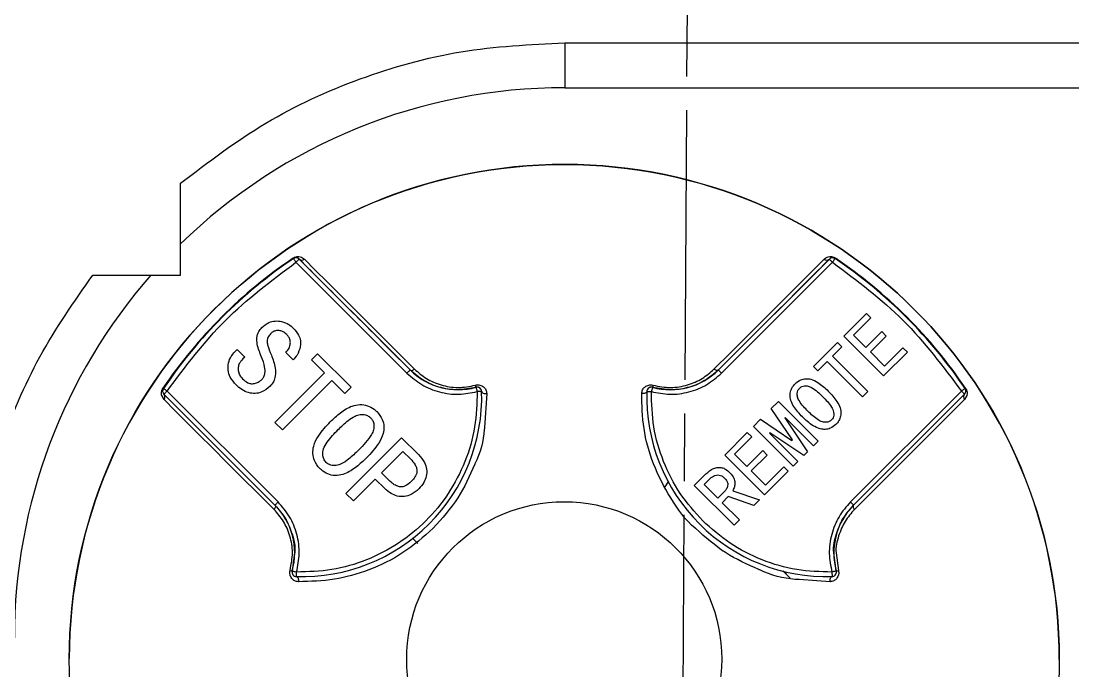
# Model space of a CAD drawing. Header units: millimetres. Extents: x 2278 to 4715, y 679 to 2402.
# Drawn here: x 2973.7 to 3020.46, y 2045.74 to 2074.65 of the extents above; entities that cross this region are included whole.
import ezdxf

# ---------------------------------------------------------------- set-up
doc = ezdxf.new("R2010")
doc.units = ezdxf.units.MM
doc.linetypes.add('AM_ISO08W050', pattern=[18, 12, -1.5, 3, -1.5])
doc.layers.add('AM_7', color=4, linetype='AM_ISO08W050', lineweight=25)

msp = doc.modelspace()

# ---------------------------------------------------------------- linework, layer by layer
at = {"color": 7, "linetype": 'Continuous', "lineweight": 25}
for p, q in [((2997.872, 2073.681), (3048.563, 2073.681)), ((2997.872, 2073.681), (2997.872, 2071.681)), ((2997.872, 2071.681), (3048.362, 2071.681)), ((2980.79, 2063.344), (2980.79, 2067.43)), ((2985.798, 2064.102), (2985.812, 2064.082)), ((2985.812, 2064.082), (2985.812, 2064.082)), ((2985.924, 2063.916), (2990.857, 2058.983)), ((2986.065, 2064.057), (2990.998, 2059.125)), ((2986.065, 2064.057), (2986.065, 2064.057)), ((3004.696, 2059.125), (3009.628, 2064.057)), ((3004.837, 2058.983), (3009.77, 2063.916)), ((3009.628, 2064.057), (3009.628, 2064.057)), ((3009.882, 2064.082), (3009.895, 2064.102)), ((3009.882, 2064.082), (3009.882, 2064.082)), ((2976.889, 2063.344), (2980.79, 2063.344)), ((3010.274, 2060.634), (3011.276, 2061.637)), ((3011.473, 2061.441), (3010.708, 2060.676)), ((3011.473, 2061.441), (3010.708, 2060.676)), ((3011.276, 2061.637), (3011.473, 2061.441)), ((2984.786, 2060.73), (2984.786, 2060.73)), ((2985.51, 2060.701), (2985.51, 2060.701)), ((3012.041, 2058.866), (3010.274, 2060.634)), ((3012.041, 2058.866), (3010.274, 2060.634)), ((3010.708, 2060.676), (3011.256, 2060.128)), ((3010.708, 2060.676), (3010.708, 2060.676)), ((3011.256, 2060.128), (3011.959, 2060.831)), ((3012.155, 2060.634), (3011.452, 2059.931)), ((3012.155, 2060.634), (3011.452, 2059.931)), ((3011.959, 2060.831), (3012.155, 2060.634)), ((2983.209, 2059.934), (2983.31, 2060.035)), ((2983.31, 2060.035), (2983.643, 2059.702)), ((2984.643, 2060.35), (2984.643, 2060.35)), ((2985.672, 2060.325), (2985.672, 2060.325)), ((3008.919, 2059.28), (3009.984, 2060.345)), ((3010.181, 2060.148), (3009.767, 2059.735)), ((3010.181, 2060.148), (3009.767, 2059.735)), ((3009.984, 2060.345), (3010.181, 2060.148)), ((3011.452, 2059.931), (3012.083, 2059.301)), ((3011.452, 2059.931), (3011.452, 2059.931)), ((3013.096, 2059.921), (3012.041, 2058.866)), ((3013.096, 2059.921), (3012.041, 2058.866)), ((3012.083, 2059.301), (3012.899, 2060.117)), ((3012.899, 2060.117), (3013.096, 2059.921)), ((2983.643, 2059.702), (2983.556, 2059.615)), ((2983.643, 2059.702), (2983.556, 2059.615)), ((2983.556, 2059.615), (2983.556, 2059.615)), ((2985.799, 2059.572), (2985.466, 2059.905)), ((2985.799, 2059.572), (2985.466, 2059.905)), ((2985.799, 2059.572), (2985.799, 2059.572)), ((2986.61, 2059.572), (2986.885, 2059.847)), ((2987.189, 2058.993), (2986.61, 2059.572)), ((2987.189, 2058.993), (2986.61, 2059.572)), ((2986.885, 2059.847), (2988.375, 2058.356)), ((3009.529, 2059.497), (3009.116, 2059.084)), ((3009.529, 2059.497), (3009.116, 2059.084)), ((3011.101, 2057.926), (3009.529, 2059.497)), ((3009.529, 2059.497), (3009.529, 2059.497)), ((3011.101, 2057.926), (3009.529, 2059.497)), ((3009.767, 2059.735), (3011.338, 2058.163)), ((3009.767, 2059.735), (3009.767, 2059.735)), ((2983.352, 2059.182), (2983.352, 2059.182)), ((2984.545, 2059.142), (2984.545, 2059.142)), ((2984.989, 2056.793), (2987.189, 2058.993)), ((2987.189, 2058.993), (2987.189, 2058.993)), ((2990.998, 2059.125), (2990.998, 2059.125)), ((3004.696, 2059.125), (3004.696, 2059.125)), ((3009.116, 2059.084), (3008.919, 2059.28)), ((3009.116, 2059.084), (3008.919, 2059.28)), ((3009.116, 2059.084), (3009.116, 2059.084)), ((2987.522, 2058.66), (2985.322, 2056.46)), ((2987.522, 2058.66), (2985.322, 2056.46)), ((2988.1, 2058.081), (2987.522, 2058.66)), ((2987.522, 2058.66), (2987.522, 2058.66)), ((2988.1, 2058.081), (2987.522, 2058.66)), ((3012.041, 2058.866), (3012.041, 2058.866)), ((2979.996, 2058.189), (2979.996, 2058.188)), ((2980.031, 2058.3), (2980.01, 2058.314)), ((2980.031, 2058.3), (2980.031, 2058.3)), ((2984.988, 2053.114), (2980.055, 2058.047)), ((2985.129, 2053.256), (2980.196, 2058.188)), ((2983.266, 2058.458), (2983.266, 2058.458)), ((2984.772, 2058.4), (2984.772, 2058.4)), ((2988.375, 2058.356), (2988.1, 2058.081)), ((2988.375, 2058.356), (2988.1, 2058.081)), ((2988.1, 2058.081), (2988.1, 2058.081)), ((2994.404, 2058.078), (2994.3, 2056.566)), ((3008.309, 2058.319), (3008.309, 2058.319)), ((3015.497, 2058.188), (3010.565, 2053.256)), ((3015.639, 2058.047), (3010.706, 2053.114)), ((3011.338, 2058.163), (3011.101, 2057.926)), ((3011.338, 2058.163), (3011.101, 2057.926)), ((3015.663, 2058.3), (3015.683, 2058.314)), ((3015.663, 2058.3), (3015.663, 2058.3)), ((3015.697, 2058.188), (3015.697, 2058.188)), ((2980.059, 2057.811), (2979.96, 2057.989)), ((2994.179, 2057.924), (2994.179, 2057.924)), ((3001.514, 2057.941), (3001.514, 2057.941)), ((3007.048, 2057.409), (3007.369, 2057.729)), ((3007.369, 2057.729), (3009.136, 2055.961)), ((3008.223, 2057.9), (3008.223, 2057.9)), ((3009.333, 2057.936), (3009.333, 2057.936)), ((3011.101, 2057.926), (3011.101, 2057.926)), ((3015.733, 2057.989), (3015.635, 2057.811)), ((3007.989, 2056.013), (3007.048, 2057.409)), ((3007.989, 2056.013), (3007.048, 2057.409)), ((3009.8, 2057.319), (3009.8, 2057.319)), ((2985.322, 2056.46), (2984.989, 2056.793)), ((2985.322, 2056.46), (2984.989, 2056.793)), ((2989.244, 2056.996), (2989.244, 2056.996)), ((3006.252, 2056.613), (3006.573, 2056.933)), ((3006.573, 2056.933), (3007.968, 2055.992)), ((3007.648, 2056.995), (3007.668, 2057.016)), ((3007.668, 2057.016), (3007.648, 2056.995)), ((3007.648, 2056.995), (3008.661, 2055.486)), ((3007.648, 2056.995), (3007.648, 2056.995)), ((3008.93, 2055.755), (3007.668, 2057.016)), ((3007.668, 2057.016), (3007.668, 2057.016)), ((3008.93, 2055.755), (3007.668, 2057.016)), ((3008.433, 2057.037), (3008.433, 2057.037)), ((3009.922, 2056.706), (3009.922, 2056.706)), ((2985.322, 2056.46), (2985.322, 2056.46)), ((2987.797, 2056.475), (2987.797, 2056.475)), ((2989.355, 2056.416), (2989.355, 2056.416)), ((3004.981, 2055.341), (3005.983, 2056.344)), ((3005.983, 2056.344), (3006.18, 2056.148)), ((3008.02, 2054.845), (3006.252, 2056.613)), ((3008.02, 2054.845), (3006.252, 2056.613)), ((3006.966, 2056.313), (3006.986, 2056.334)), ((3006.986, 2056.334), (3006.966, 2056.313)), ((3006.966, 2056.313), (3008.227, 2055.052)), ((3006.966, 2056.313), (3006.966, 2056.313)), ((3008.496, 2055.321), (3006.986, 2056.334)), ((3006.986, 2056.334), (3006.986, 2056.334)), ((3008.496, 2055.321), (3006.986, 2056.334)), ((2988.144, 2053.638), (2990.619, 2056.113)), ((2990.619, 2056.113), (2991.371, 2055.36)), ((3006.18, 2056.148), (3005.415, 2055.383)), ((3006.18, 2056.148), (3005.415, 2055.383)), ((3007.989, 2056.013), (3007.968, 2055.992)), ((3007.989, 2056.013), (3007.989, 2056.013)), ((3009.136, 2055.961), (3008.93, 2055.755)), ((3009.136, 2055.961), (3008.93, 2055.755)), ((3008.93, 2055.755), (3008.93, 2055.755)), ((2987.148, 2055.605), (2987.148, 2055.605)), ((2989.721, 2054.55), (2990.677, 2055.505)), ((2989.721, 2054.55), (2990.677, 2055.505)), ((2990.677, 2055.505), (2991.01, 2055.172)), ((2990.677, 2055.505), (2990.677, 2055.505)), ((2990.677, 2055.505), (2991.01, 2055.172)), ((3006.748, 2053.573), (3004.981, 2055.341)), ((3006.748, 2053.573), (3004.981, 2055.341)), ((3005.415, 2055.383), (3005.963, 2054.835)), ((3005.415, 2055.383), (3005.415, 2055.383)), ((3005.963, 2054.835), (3006.666, 2055.538)), ((3006.862, 2055.341), (3006.159, 2054.638)), ((3006.862, 2055.341), (3006.159, 2054.638)), ((3006.666, 2055.538), (3006.862, 2055.341)), ((3008.661, 2055.486), (3008.496, 2055.321)), ((3008.661, 2055.486), (3008.496, 2055.321)), ((3008.496, 2055.321), (3008.496, 2055.321)), ((2989.056, 2055.216), (2989.056, 2055.216)), ((2991.01, 2055.172), (2991.01, 2055.172)), ((3006.79, 2054.008), (3007.606, 2054.824)), ((3007.606, 2054.824), (3007.803, 2054.628)), ((3008.227, 2055.052), (3008.02, 2054.845)), ((3008.227, 2055.052), (3008.02, 2054.845)), ((3008.02, 2054.845), (3008.02, 2054.845)), ((2986.986, 2054.738), (2986.986, 2054.738)), ((2990.054, 2054.217), (2989.721, 2054.55)), ((2989.721, 2054.55), (2989.721, 2054.55)), ((2991.302, 2054.629), (2991.302, 2054.629)), ((3003.626, 2053.987), (3004.143, 2054.504)), ((3004.97, 2054.318), (3004.97, 2054.318)), ((3006.159, 2054.638), (3006.79, 2054.008)), ((3006.159, 2054.638), (3006.159, 2054.638)), ((3007.803, 2054.628), (3006.748, 2053.573)), ((3007.803, 2054.628), (3006.748, 2053.573)), ((2989.446, 2054.275), (2988.477, 2053.305)), ((2989.446, 2054.275), (2988.477, 2053.305)), ((2989.866, 2053.855), (2989.446, 2054.275)), ((2989.446, 2054.275), (2989.446, 2054.275)), ((2989.866, 2053.855), (2989.446, 2054.275)), ((2989.866, 2053.855), (2989.866, 2053.855)), ((2991.386, 2053.841), (2991.386, 2053.841)), ((3002.333, 2053.926), (3002.5, 2054.175)), ((3005.394, 2052.219), (3003.626, 2053.987)), ((3005.394, 2052.219), (3003.626, 2053.987)), ((3004.061, 2054.028), (3004.288, 2054.256)), ((3004.061, 2054.028), (3004.288, 2054.256)), ((3004.671, 2053.418), (3004.061, 2054.028)), ((3004.061, 2054.028), (3004.061, 2054.028)), ((3004.288, 2054.256), (3004.288, 2054.256)), ((3005.113, 2054.034), (3005.113, 2054.034)), ((2988.477, 2053.305), (2988.144, 2053.638)), ((2988.477, 2053.305), (2988.144, 2053.638)), ((3004.96, 2053.708), (3004.671, 2053.418)), ((3005.136, 2053.491), (3004.867, 2053.222)), ((3005.136, 2053.491), (3004.867, 2053.222)), ((3006.273, 2053.098), (3005.136, 2053.491)), ((3005.136, 2053.491), (3005.136, 2053.491)), ((3006.273, 2053.098), (3005.136, 2053.491)), ((3005.332, 2053.749), (3006.521, 2053.346)), ((3006.748, 2053.573), (3006.748, 2053.573)), ((2988.477, 2053.305), (2988.477, 2053.305)), ((3004.867, 2053.222), (3005.632, 2052.457)), ((3004.867, 2053.222), (3004.867, 2053.222)), ((3006.521, 2053.346), (3006.273, 2053.098)), ((3006.521, 2053.346), (3006.273, 2053.098)), ((3006.273, 2053.098), (3006.273, 2053.098)), ((3005.632, 2052.457), (3005.394, 2052.219)), ((3005.632, 2052.457), (3005.394, 2052.219)), ((3005.394, 2052.219), (3005.394, 2052.219)), ((2991.111, 2051.634), (2991.342, 2051.403)), ((2985.864, 2050.99), (2985.757, 2050.19)), ((3009.937, 2050.19), (3009.828, 2050.996)), ((3009.93, 2050.985), (3010.03, 2050.211)), ((2985.749, 2050.136), (2985.749, 2050.136)), ((2985.943, 2049.936), (2985.949, 2050.136)), ((3007.569, 2050.19), (3007.89, 2049.869)), ((3007.593, 2050.167), (3007.89, 2049.869)), ((3009.744, 2050.136), (3009.75, 2049.936)), ((3009.944, 2050.136), (3009.944, 2050.136)), ((3009.659, 2049.708), (3008.294, 2049.799)), ((2975.847, 2046.289), (2975.847, 2046.289)), ((3019.847, 2046.242), (3019.847, 2046.242))]:
    msp.add_line(p, q, dxfattribs=at)
at = {"color": 7, "linetype": 'Continuous', "lineweight": 25, "flags": 128}
for points in [[(2985.924, 2063.916), (2985.902, 2063.948), (2985.881, 2063.979), (2985.862, 2064.008), (2985.845, 2064.033), (2985.831, 2064.054), (2985.82, 2064.069), (2985.814, 2064.078), (2985.812, 2064.082)], [(2986.065, 2064.057), (2986.063, 2064.055), (2986.055, 2064.046), (2986.041, 2064.033), (2986.024, 2064.016), (2986.002, 2063.994), (2985.978, 2063.97), (2985.951, 2063.943), (2985.924, 2063.916)], [(2986.301, 2064.054), (2986.783, 2063.571), (2987.306, 2063.049), (2987.867, 2062.488), (2988.465, 2061.889), (2989.099, 2061.256), (2989.766, 2060.589), (2990.465, 2059.89), (2991.194, 2059.161)], [(3004.5, 2059.161), (3005.229, 2059.89), (3005.927, 2060.589), (3006.595, 2061.256), (3007.228, 2061.889), (3007.827, 2062.488), (3008.388, 2063.049), (3008.91, 2063.571), (3009.392, 2064.054)], [(3009.628, 2064.057), (3009.631, 2064.055), (3009.639, 2064.046), (3009.652, 2064.033), (3009.67, 2064.016), (3009.691, 2063.994), (3009.715, 2063.97), (3009.742, 2063.943), (3009.77, 2063.916)], [(3009.882, 2064.082), (3009.879, 2064.078), (3009.873, 2064.069), (3009.863, 2064.054), (3009.849, 2064.033), (3009.832, 2064.008), (3009.812, 2063.979), (3009.791, 2063.948), (3009.77, 2063.916)], [(2990.998, 2059.125), (2990.995, 2059.122), (2990.987, 2059.114), (2990.974, 2059.101), (2990.957, 2059.083), (2990.935, 2059.062), (2990.911, 2059.037), (2990.884, 2059.011), (2990.857, 2058.983)], [(2990.998, 2059.125), (2991.014, 2059.113), (2991.034, 2059.106), (2991.057, 2059.103), (2991.083, 2059.106), (2991.11, 2059.113), (2991.138, 2059.125), (2991.166, 2059.141), (2991.194, 2059.161)], [(3004.696, 2059.125), (3004.679, 2059.113), (3004.659, 2059.106), (3004.636, 2059.103), (3004.611, 2059.106), (3004.584, 2059.113), (3004.555, 2059.125), (3004.527, 2059.141), (3004.5, 2059.161)], [(3004.696, 2059.125), (3004.698, 2059.122), (3004.706, 2059.114), (3004.719, 2059.101), (3004.737, 2059.083), (3004.758, 2059.062), (3004.783, 2059.037), (3004.809, 2059.011), (3004.837, 2058.983)], [(2980.031, 2058.3), (2980.034, 2058.298), (2980.043, 2058.292), (2980.059, 2058.281), (2980.079, 2058.267), (2980.104, 2058.25), (2980.133, 2058.231), (2980.164, 2058.21), (2980.196, 2058.188)], [(2980.055, 2058.047), (2980.058, 2058.05), (2980.066, 2058.058), (2980.079, 2058.071), (2980.096, 2058.088), (2980.118, 2058.11), (2980.142, 2058.134), (2980.169, 2058.161), (2980.196, 2058.188)], [(2993.923, 2058.356), (2993.924, 2058.352), (2993.927, 2058.341), (2993.932, 2058.323), (2993.938, 2058.299), (2993.946, 2058.27), (2993.956, 2058.237), (2993.966, 2058.2), (2993.976, 2058.163)], [(2994.176, 2058.169), (2994.172, 2058.169), (2994.161, 2058.168), (2994.142, 2058.168), (2994.117, 2058.167), (2994.087, 2058.166), (2994.053, 2058.165), (2994.015, 2058.164), (2993.976, 2058.163)], [(2994.176, 2058.169), (2994.181, 2058.148), (2994.195, 2058.129), (2994.217, 2058.112), (2994.246, 2058.097), (2994.281, 2058.086), (2994.32, 2058.079), (2994.362, 2058.077), (2994.404, 2058.078)], [(3001.517, 2058.169), (3001.512, 2058.148), (3001.499, 2058.129), (3001.477, 2058.112), (3001.448, 2058.097), (3001.413, 2058.086), (3001.373, 2058.079), (3001.332, 2058.077), (3001.289, 2058.078)], [(3001.517, 2058.169), (3001.521, 2058.169), (3001.533, 2058.168), (3001.551, 2058.168), (3001.576, 2058.167), (3001.606, 2058.166), (3001.641, 2058.165), (3001.678, 2058.164), (3001.717, 2058.163)], [(3001.771, 2058.356), (3001.77, 2058.352), (3001.767, 2058.341), (3001.762, 2058.323), (3001.755, 2058.299), (3001.747, 2058.27), (3001.738, 2058.237), (3001.728, 2058.2), (3001.717, 2058.163)], [(3015.663, 2058.3), (3015.66, 2058.298), (3015.65, 2058.292), (3015.635, 2058.281), (3015.614, 2058.267), (3015.589, 2058.25), (3015.561, 2058.231), (3015.529, 2058.21), (3015.497, 2058.188)], [(3015.639, 2058.047), (3015.636, 2058.05), (3015.628, 2058.058), (3015.615, 2058.071), (3015.597, 2058.088), (3015.576, 2058.11), (3015.551, 2058.134), (3015.525, 2058.161), (3015.497, 2058.188)], [(2984.951, 2052.919), (2984.223, 2053.647), (2983.524, 2054.346), (2982.856, 2055.013), (2982.223, 2055.647), (2981.625, 2056.245), (2981.063, 2056.807), (2980.541, 2057.329), (2980.059, 2057.811)], [(3015.635, 2057.811), (3015.152, 2057.329), (3014.63, 2056.807), (3014.069, 2056.245), (3013.471, 2055.647), (3012.837, 2055.013), (3012.17, 2054.346), (3011.471, 2053.647), (3010.742, 2052.919)], [(2984.988, 2053.114), (2984.999, 2053.098), (2985.007, 2053.078), (2985.009, 2053.055), (2985.007, 2053.03), (2984.999, 2053.002), (2984.987, 2052.974), (2984.971, 2052.946), (2984.951, 2052.919)], [(2984.988, 2053.114), (2984.99, 2053.117), (2984.998, 2053.125), (2985.011, 2053.138), (2985.029, 2053.156), (2985.05, 2053.177), (2985.075, 2053.202), (2985.101, 2053.228), (2985.129, 2053.256)], [(3010.706, 2053.114), (3010.703, 2053.117), (3010.695, 2053.125), (3010.682, 2053.138), (3010.665, 2053.156), (3010.643, 2053.177), (3010.619, 2053.202), (3010.592, 2053.228), (3010.565, 2053.256)], [(3010.706, 2053.114), (3010.694, 2053.098), (3010.687, 2053.078), (3010.684, 2053.055), (3010.687, 2053.03), (3010.694, 2053.002), (3010.706, 2052.974), (3010.722, 2052.946), (3010.742, 2052.919)], [(2985.757, 2050.19), (2985.76, 2050.189), (2985.771, 2050.186), (2985.789, 2050.181), (2985.813, 2050.174), (2985.842, 2050.166), (2985.876, 2050.157), (2985.912, 2050.147), (2985.949, 2050.136)], [(3009.937, 2050.19), (3009.933, 2050.189), (3009.922, 2050.186), (3009.904, 2050.181), (3009.88, 2050.174), (3009.851, 2050.166), (3009.818, 2050.157), (3009.782, 2050.147), (3009.744, 2050.136)], [(2985.943, 2049.936), (2985.964, 2049.931), (2985.983, 2049.917), (2986.001, 2049.895), (2986.015, 2049.866), (2986.026, 2049.831), (2986.033, 2049.792), (2986.036, 2049.75), (2986.034, 2049.708)], [(3009.659, 2049.708), (3009.658, 2049.75), (3009.661, 2049.792), (3009.668, 2049.831), (3009.679, 2049.866), (3009.693, 2049.895), (3009.71, 2049.917), (3009.73, 2049.931), (3009.75, 2049.936)]]:
    msp.add_lwpolyline(points, dxfattribs=at)
at = {"color": 7, "linetype": 'Continuous', "lineweight": 25}
for centre, radius in [((2997.847, 2046.266), 22), ((2997.847, 2046.265), 7)]:
    msp.add_circle(centre, radius, dxfattribs=at)
for centre, radius, start, end in [((2964.847, 2083.471), 91.48, 295.79271, 180), ((2964.847, 2083.471), 90.341, 353.64897, 186.35103), ((2964.847, 2083.471), 89.875, 353.64897, 186.35103), ((2964.847, 2083.471), 85.319, 353.33017, 186.66983), ((2964.847, 2083.471), 91.48, 180, 290.22656), ((2997.872, 2047.217), 24.464, 90, 134.2869), ((2964.847, 2083.471), 91.441, 295.84596, 351.20762), ((2964.847, 2083.471), 90.976, 296.50811, 351.20762), ((2964.847, 2083.471), 86.42, 299.88973, 350.7957), ((2997.847, 2046.266), 22, 359.9388, 179.9388), ((2997.847, 2046.266), 21.524, 124.039, 145.961), ((2997.847, 2046.265), 21.5, 124.039, 145.961), ((2997.847, 2046.266), 21.5, 124.039, 145.961), ((2985.924, 2063.916), 0.2, 45, 124.039), ((2986.185, 2064.194), 0.182, 228.6227, 309.5363), ((3009.508, 2064.194), 0.182, 230.4637, 311.3773), ((3009.77, 2063.916), 0.2, 55.961, 135), ((2997.847, 2046.265), 21.5, 34.039, 55.961), ((2997.847, 2046.266), 21.5, 34.039, 55.961), ((2997.847, 2046.266), 21.524, 34.039, 55.961), ((2997.872, 2047.217), 24.464, 138.762, 180), ((2993.119, 2061.246), 3, 225, 285.531), ((3002.574, 2061.246), 3, 254.469, 315), ((2980.196, 2058.188), 0.2, 145.961, 225), ((2986.179, 2057.933), 8, 268.3094, 1.6906), ((2993.242, 2058.249), 0.689, 8.9101, 16.8757), ((2993.976, 2058.163), 0.2, 1.6906, 105.531), ((3009.514, 2057.933), 8, 178.3094, 271.6906), ((3001.717, 2058.163), 0.2, 135, 178.3094), ((3001.717, 2058.163), 0.2, 74.469, 135), ((3002.451, 2058.249), 0.689, 163.1243, 171.0899), ((3015.497, 2058.188), 0.2, 315, 34.039), ((2979.918, 2057.927), 0.182, 320.5221, 40.0844), ((3015.775, 2057.927), 0.182, 139.9143, 219.478), ((2982.866, 2050.993), 3, 344.469, 45), ((3012.827, 2050.993), 3, 135, 195.531), ((2985.863, 2050.87), 0.689, 253.1246, 261.0883), ((2985.949, 2050.136), 0.2, 164.469, 268.3094), ((3009.744, 2050.136), 0.2, 315, 15.531), ((3009.83, 2050.87), 0.689, 278.9117, 286.8754), ((3009.744, 2050.136), 0.2, 271.6906, 315)]:
    msp.add_arc(centre, radius, start, end, dxfattribs=at)
for points in [[(3048.563, 2073.681), (3048.818, 2076.634), (3049.327, 2082.54), (3048.902, 2091.439), (3047.611, 2100.242), (3045.382, 2108.86), (3042.263, 2117.196), (3038.283, 2125.157), (3033.488, 2132.655), (3027.93, 2139.606), (3021.671, 2145.934), (3014.78, 2151.568), (3007.335, 2156.446), (2999.418, 2160.512), (2991.117, 2163.726), (2982.525, 2166.031), (2973.735, 2167.486), (2967.81, 2167.667), (2964.847, 2167.757)], [(3058.588, 2083.472), (3058.501, 2080.404), (3058.327, 2074.269), (3056.923, 2065.154), (3054.698, 2056.216), (3051.591, 2047.541), (3047.652, 2039.212), (3042.915, 2031.308), (3037.426, 2023.908), (3031.238, 2017.081), (3024.411, 2010.893), (3017.01, 2005.404), (3009.107, 2000.667), (3000.778, 1996.728), (2992.102, 1993.62), (2983.164, 1991.395), (2974.05, 1989.992), (2967.915, 1989.818), (2964.847, 1989.731)], [(2980.79, 2067.43), (2982.023, 2068.369), (2984.488, 2070.248), (2988.736, 2072.18), (2993.228, 2073.447), (2996.324, 2073.603), (2997.872, 2073.681)], [(3062.521, 2072.682), (3061.997, 2069.03), (3060.949, 2061.727), (3057.829, 2051.084), (3053.621, 2040.841), (3048.266, 2031.14), (3041.861, 2022.101), (3034.48, 2013.839), (3026.218, 2006.458), (3017.179, 2000.053), (3007.478, 1994.698), (2997.235, 1990.49), (2986.592, 1987.37), (2979.288, 1986.322), (2975.637, 1985.798)], [(3062.318, 2066.14), (3061.632, 2062.845), (3060.259, 2056.257), (3056.938, 2046.705), (3052.735, 2037.521), (3047.599, 2028.818), (3041.609, 2020.682), (3034.822, 2013.197), (3027.308, 2006.442), (3019.146, 2000.487), (3010.421, 1995.389), (3001.22, 1991.224), (2991.654, 1987.944), (2985.059, 1986.6), (2981.762, 1985.927)], [(2980.196, 2058.188), (2981.014, 2059.28), (2982.648, 2061.464), (2984.832, 2063.099), (2985.924, 2063.916)], [(2990.998, 2059.125), (2990.034, 2060.089), (2988.105, 2062.018), (2986.745, 2063.377), (2986.065, 2064.057)], [(3009.628, 2064.057), (3008.948, 2063.377), (3007.589, 2062.018), (3005.66, 2060.089), (3004.696, 2059.125)], [(3009.77, 2063.916), (3010.862, 2063.099), (3013.045, 2061.464), (3014.68, 2059.28), (3015.497, 2058.188)], [(2971.408, 2047.217), (2971.476, 2048.663), (2971.612, 2051.554), (2972.719, 2055.766), (2974.408, 2059.781), (2976.062, 2062.156), (2976.889, 2063.344)]]:
    msp.add_open_spline(points, degree=3, dxfattribs=at)
for points, knots in [([(3007.131, 2009.4), (3009.31, 2010.673), (3014.294, 2013.587), (3021.359, 2019.241), (3028.323, 2026.073), (3034.442, 2033.683), (3039.666, 2041.932), (3043.893, 2050.727), (3047.171, 2059.934), (3048.446, 2066.309), (3049.083, 2069.497)], [0, 0, 0, 0, 0.099849, 0.228442, 0.357035, 0.485628, 0.614221, 0.742814, 0.871407, 1, 1, 1, 1]), ([(2985.798, 2064.102), (2985.812, 2064.11), (2985.839, 2064.127), (2985.899, 2064.153), (2985.999, 2064.176), (2986.161, 2064.162), (2986.245, 2064.097), (2986.301, 2064.054)], [0, 0, 0, 0, 0.057712, 0.117064, 0.25153, 0.501177, 1, 1, 1, 1]), ([(3009.392, 2064.054), (3009.448, 2064.097), (3009.532, 2064.162), (3009.694, 2064.176), (3009.794, 2064.153), (3009.855, 2064.127), (3009.882, 2064.11), (3009.895, 2064.102)], [0, 0, 0, 0, 0.497364, 0.74736, 0.882361, 0.942012, 1, 1, 1, 1]), ([(2986.065, 2064.057), (2986.041, 2064.077), (2986.002, 2064.107), (2985.928, 2064.119), (2985.873, 2064.111), (2985.839, 2064.097), (2985.823, 2064.089), (2985.816, 2064.084), (2985.812, 2064.082)], [0, 0, 0, 0, 0.500032, 0.773163, 0.911126, 0.959646, 0.980448, 1, 1, 1, 1]), ([(3009.882, 2064.082), (3009.878, 2064.084), (3009.87, 2064.089), (3009.854, 2064.098), (3009.819, 2064.112), (3009.765, 2064.119), (3009.691, 2064.107), (3009.653, 2064.077), (3009.628, 2064.057)], [0, 0, 0, 0, 0.019949, 0.041211, 0.090998, 0.233378, 0.500651, 1, 1, 1, 1]), ([(2984.395, 2059.702), (2984.317, 2059.889), (2984.202, 2060.166), (2984.173, 2060.563), (2984.248, 2060.831), (2984.361, 2060.962), (2984.41, 2061.019)], [0, 0, 0, 0, 0.428369, 0.633551, 0.840869, 1, 1, 1, 1]), ([(2984.41, 2061.019), (2984.507, 2061.101), (2984.68, 2061.245), (2984.999, 2061.317), (2985.307, 2061.29), (2985.588, 2061.178), (2985.737, 2061.046), (2985.799, 2060.99)], [0, 0, 0, 0, 0.24267, 0.429477, 0.615634, 0.838969, 1, 1, 1, 1]), ([(2985.51, 2060.701), (2985.453, 2060.75), (2985.356, 2060.835), (2985.178, 2060.888), (2985.019, 2060.879), (2984.884, 2060.819), (2984.817, 2060.758), (2984.786, 2060.73)], [0, 0, 0, 0, 0.273741, 0.469785, 0.666347, 0.848138, 1, 1, 1, 1]), ([(2985.51, 2060.701), (2985.453, 2060.75), (2985.356, 2060.835), (2985.178, 2060.888), (2985.019, 2060.879), (2984.884, 2060.819), (2984.817, 2060.758), (2984.786, 2060.73)], [0, 0, 0, 0, 0.273741, 0.469785, 0.666347, 0.848138, 1, 1, 1, 1]), ([(2985.799, 2060.99), (2985.889, 2060.889), (2986.035, 2060.723), (2986.135, 2060.427), (2986.114, 2060.119), (2986.009, 2059.815), (2985.86, 2059.642), (2985.799, 2059.572)], [0, 0, 0, 0, 0.252592, 0.41193, 0.571985, 0.826889, 1, 1, 1, 1]), ([(2984.786, 2060.73), (2984.744, 2060.678), (2984.671, 2060.589), (2984.629, 2060.415), (2984.677, 2060.144), (2984.765, 2059.939), (2984.83, 2059.789)], [0, 0, 0, 0, 0.196092, 0.338428, 0.515662, 1, 1, 1, 1]), ([(2985.466, 2059.905), (2985.523, 2059.965), (2985.63, 2060.078), (2985.68, 2060.284), (2985.667, 2060.46), (2985.604, 2060.597), (2985.54, 2060.668), (2985.51, 2060.701)], [0, 0, 0, 0, 0.271428, 0.5099, 0.681019, 0.852199, 1, 1, 1, 1]), ([(2983.266, 2058.458), (2983.169, 2058.569), (2983.001, 2058.761), (2982.892, 2059.114), (2982.91, 2059.439), (2983.022, 2059.725), (2983.151, 2059.869), (2983.209, 2059.934)], [0, 0, 0, 0, 0.264487, 0.457861, 0.651756, 0.843286, 1, 1, 1, 1]), ([(2983.556, 2059.615), (2983.499, 2059.55), (2983.403, 2059.44), (2983.345, 2059.239), (2983.359, 2059.055), (2983.418, 2058.875), (2983.501, 2058.78), (2983.541, 2058.733)], [0, 0, 0, 0, 0.25891, 0.438957, 0.619223, 0.812916, 1, 1, 1, 1]), ([(2984.41, 2058.704), (2984.442, 2058.743), (2984.51, 2058.826), (2984.557, 2059.022), (2984.536, 2059.325), (2984.45, 2059.556), (2984.395, 2059.702)], [0, 0, 0, 0, 0.143744, 0.301533, 0.558519, 1, 1, 1, 1]), ([(2984.83, 2059.789), (2984.899, 2059.599), (2985.007, 2059.299), (2985.02, 2058.887), (2984.94, 2058.6), (2984.826, 2058.465), (2984.772, 2058.4)], [0, 0, 0, 0, 0.409467, 0.643428, 0.829197, 1, 1, 1, 1]), ([(2990.857, 2058.983), (2991.067, 2058.802), (2991.496, 2058.433), (2992.297, 2058.118), (2993.149, 2057.999), (2993.704, 2058.109), (2993.976, 2058.163)], [0, 0, 0, 0, 0.245589, 0.5, 0.754411, 1, 1, 1, 1]), ([(2993.923, 2058.356), (2993.65, 2058.303), (2993.089, 2058.196), (2992.286, 2058.333), (2991.558, 2058.638), (2991.192, 2058.956), (2990.998, 2059.125)], [0, 0, 0, 0, 0.2426639, 0.4999333, 0.7349896, 1, 1, 1, 1]), ([(2991.194, 2059.161), (2991.36, 2059.015), (2991.694, 2058.723), (2992.355, 2058.436), (2993.114, 2058.3), (2993.639, 2058.399), (2993.901, 2058.449)], [0, 0, 0, 0, 0.24976, 0.500155, 0.750188, 1, 1, 1, 1]), ([(3001.717, 2058.163), (3001.99, 2058.109), (3002.544, 2057.999), (3003.397, 2058.118), (3004.198, 2058.433), (3004.626, 2058.802), (3004.837, 2058.983)], [0, 0, 0, 0, 0.245589, 0.5, 0.754411, 1, 1, 1, 1]), ([(3004.696, 2059.125), (3004.501, 2058.956), (3004.135, 2058.638), (3003.408, 2058.333), (3002.604, 2058.196), (3002.043, 2058.303), (3001.771, 2058.356)], [0, 0, 0, 0, 0.265019, 0.500067, 0.757342, 1, 1, 1, 1]), ([(3001.792, 2058.449), (3002.055, 2058.399), (3002.58, 2058.3), (3003.339, 2058.436), (3004, 2058.723), (3004.333, 2059.015), (3004.5, 2059.161)], [0, 0, 0, 0, 0.249812, 0.499845, 0.75024, 1, 1, 1, 1]), ([(2983.541, 2058.733), (2983.618, 2058.665), (2983.738, 2058.559), (2983.951, 2058.504), (2984.126, 2058.527), (2984.286, 2058.593), (2984.371, 2058.669), (2984.41, 2058.704)], [0, 0, 0, 0, 0.308723, 0.481176, 0.653403, 0.84143, 1, 1, 1, 1]), ([(3008.433, 2057.037), (3008.296, 2057.184), (3008.088, 2057.405), (3007.911, 2057.753), (3007.873, 2058.024), (3007.926, 2058.268), (3008.027, 2058.426), (3008.097, 2058.498), (3008.113, 2058.515)], [0, 0, 0, 0, 0.352615, 0.529946, 0.676874, 0.824141, 0.958426, 1, 1, 1, 1]), ([(3008.113, 2058.515), (3008.192, 2058.581), (3008.33, 2058.696), (3008.583, 2058.748), (3008.846, 2058.719), (3009.202, 2058.54), (3009.432, 2058.324), (3009.581, 2058.184)], [0, 0, 0, 0, 0.1789539, 0.3114743, 0.4435429, 0.6407467, 1, 1, 1, 1]), ([(2979.96, 2057.989), (2979.957, 2057.993), (2979.936, 2058.029), (2979.938, 2058.115), (2979.959, 2058.213), (2979.985, 2058.274), (2980.002, 2058.301), (2980.01, 2058.314)], [0, 0, 0, 0, 0.064165, 0.529616, 0.781144, 0.892106, 1, 1, 1, 1]), ([(2984.772, 2058.4), (2984.655, 2058.302), (2984.46, 2058.138), (2984.107, 2058.065), (2983.798, 2058.103), (2983.507, 2058.239), (2983.347, 2058.384), (2983.266, 2058.458)], [0, 0, 0, 0, 0.264859, 0.442595, 0.620083, 0.807926, 1, 1, 1, 1]), ([(2984.772, 2058.4), (2984.655, 2058.302), (2984.46, 2058.138), (2984.107, 2058.065), (2983.798, 2058.103), (2983.507, 2058.239), (2983.347, 2058.384), (2983.266, 2058.458)], [0, 0, 0, 0, 0.264859, 0.442595, 0.620083, 0.807926, 1, 1, 1, 1]), ([(2993.976, 2058.163), (2993.961, 2057.638), (2993.93, 2056.577), (2993.476, 2055.034), (2992.74, 2053.613), (2991.732, 2052.38), (2990.5, 2051.372), (2989.078, 2050.636), (2987.535, 2050.182), (2986.474, 2050.151), (2985.949, 2050.136)], [0, 0, 0, 0, 0.123694, 0.25, 0.376306, 0.5, 0.623694, 0.75, 0.876306, 1, 1, 1, 1]), ([(2993.901, 2058.449), (2993.933, 2058.455), (2993.997, 2058.469), (2994.093, 2058.457), (2994.182, 2058.427), (2994.282, 2058.362), (2994.378, 2058.248), (2994.395, 2058.135), (2994.404, 2058.078)], [0, 0, 0, 0, 0.1236108, 0.2502136, 0.3733132, 0.5010438, 0.7499659, 1, 1, 1, 1]), ([(2994.117, 2058.304), (2994.105, 2058.315), (2994.083, 2058.335), (2994.037, 2058.356), (2993.991, 2058.364), (2993.951, 2058.362), (2993.932, 2058.358), (2993.923, 2058.356)], [0, 0, 0, 0, 0.273059, 0.500453, 0.767114, 0.88663, 1, 1, 1, 1]), ([(2994.176, 2058.169), (2994.175, 2058.178), (2994.173, 2058.203), (2994.16, 2058.251), (2994.133, 2058.284), (2994.117, 2058.304)], [0, 0, 0, 0, 0.181202, 0.501499, 1, 1, 1, 1]), ([(3001.289, 2058.078), (3001.298, 2058.135), (3001.315, 2058.247), (3001.411, 2058.362), (3001.511, 2058.427), (3001.599, 2058.457), (3001.696, 2058.469), (3001.76, 2058.455), (3001.792, 2058.449)], [0, 0, 0, 0, 0.249602, 0.498296, 0.625589, 0.748629, 0.875722, 1, 1, 1, 1]), ([(3003.69, 2052.069), (3003.684, 2052.074), (3003.227, 2052.441), (3002.543, 2053.427), (3001.758, 2054.93), (3001.327, 2056.534), (3001.302, 2057.563), (3001.289, 2058.078)], [0, 0, 0, 0, 0.003657, 0.252454, 0.50145, 0.750307, 1, 1, 1, 1]), ([(3001.771, 2058.356), (3001.755, 2058.359), (3001.722, 2058.365), (3001.672, 2058.36), (3001.622, 2058.342), (3001.571, 2058.305), (3001.536, 2058.254), (3001.52, 2058.204), (3001.518, 2058.178), (3001.517, 2058.169)], [0, 0, 0, 0, 0.0985259, 0.2116632, 0.3444444, 0.5000064, 0.7493767, 0.9135439, 1, 1, 1, 1]), ([(3003.999, 2052.417), (3003.649, 2052.81), (3002.943, 2053.602), (3002.22, 2055.037), (3001.763, 2056.577), (3001.732, 2057.638), (3001.717, 2058.163)], [0, 0, 0, 0, 0.247388, 0.5, 0.752612, 1, 1, 1, 1]), ([(3008.226, 2057.901), (3008.223, 2057.908), (3008.197, 2057.964), (3008.2, 2058.073), (3008.225, 2058.215), (3008.281, 2058.284), (3008.309, 2058.319)], [0, 0, 0, 0, 0.048502, 0.412822, 0.703624, 1, 1, 1, 1]), ([(3008.682, 2057.285), (3008.54, 2057.429), (3008.355, 2057.619), (3008.208, 2057.909), (3008.197, 2058.072), (3008.225, 2058.215), (3008.281, 2058.284), (3008.309, 2058.319)], [0, 0, 0, 0, 0.494324, 0.651411, 0.784883, 0.89142, 1, 1, 1, 1]), ([(3008.309, 2058.319), (3008.341, 2058.344), (3008.403, 2058.396), (3008.539, 2058.428), (3008.692, 2058.417), (3008.89, 2058.325), (3009.102, 2058.16), (3009.255, 2058.011), (3009.333, 2057.936)], [0, 0, 0, 0, 0.099275, 0.199109, 0.336855, 0.470696, 0.732552, 1, 1, 1, 1]), ([(3008.309, 2058.319), (3008.341, 2058.344), (3008.403, 2058.396), (3008.539, 2058.428), (3008.692, 2058.417), (3008.89, 2058.325), (3009.102, 2058.16), (3009.255, 2058.011), (3009.333, 2057.936)], [0, 0, 0, 0, 0.099275, 0.199109, 0.336855, 0.470696, 0.732552, 1, 1, 1, 1]), ([(3009.581, 2058.184), (3009.719, 2058.037), (3009.928, 2057.813), (3010.113, 2057.462), (3010.154, 2057.197), (3010.11, 2056.965), (3010.018, 2056.808), (3009.945, 2056.73), (3009.922, 2056.706)], [0, 0, 0, 0, 0.351902, 0.53557, 0.686137, 0.813603, 0.940969, 1, 1, 1, 1]), ([(3015.689, 2058.132), (3015.694, 2058.153), (3015.701, 2058.184), (3015.692, 2058.239), (3015.679, 2058.273), (3015.67, 2058.289), (3015.665, 2058.297), (3015.663, 2058.3)], [0, 0, 0, 0, 0.546298, 0.82224, 0.919287, 0.960893, 1, 1, 1, 1]), ([(3015.683, 2058.314), (3015.691, 2058.301), (3015.708, 2058.274), (3015.735, 2058.213), (3015.755, 2058.115), (3015.757, 2058.029), (3015.736, 2057.994), (3015.733, 2057.989)], [0, 0, 0, 0, 0.107574, 0.218232, 0.46854, 0.933582, 1, 1, 1, 1]), ([(2987.449, 2056.822), (2987.595, 2056.96), (2987.887, 2057.235), (2988.332, 2057.517), (2988.761, 2057.606), (2989.105, 2057.558), (2989.357, 2057.422), (2989.478, 2057.309), (2989.519, 2057.271)], [0, 0, 0, 0, 0.2512721, 0.5042684, 0.6480988, 0.7922439, 0.9307457, 1, 1, 1, 1]), ([(3009.333, 2057.936), (3009.474, 2057.793), (3009.674, 2057.59), (3009.823, 2057.286), (3009.83, 2057.116), (3009.8, 2056.992), (3009.75, 2056.932), (3009.726, 2056.902)], [0, 0, 0, 0, 0.49285, 0.695676, 0.810798, 0.906138, 1, 1, 1, 1]), ([(2987.797, 2056.475), (2987.941, 2056.613), (2988.173, 2056.834), (2988.503, 2057.069), (2988.774, 2057.154), (2988.996, 2057.143), (2989.156, 2057.076), (2989.221, 2057.016), (2989.244, 2056.996)], [0, 0, 0, 0, 0.352152, 0.564272, 0.704386, 0.844226, 0.946602, 1, 1, 1, 1]), ([(2987.797, 2056.475), (2987.941, 2056.613), (2988.173, 2056.834), (2988.503, 2057.069), (2988.774, 2057.154), (2988.996, 2057.143), (2989.156, 2057.076), (2989.221, 2057.016), (2989.244, 2056.996)], [0, 0, 0, 0, 0.352152, 0.564272, 0.704386, 0.844226, 0.946602, 1, 1, 1, 1]), ([(2989.519, 2057.271), (2989.612, 2057.16), (2989.773, 2056.966), (2989.845, 2056.611), (2989.803, 2056.242), (2989.553, 2055.745), (2989.25, 2055.423), (2989.056, 2055.216)], [0, 0, 0, 0, 0.179746, 0.312327, 0.444455, 0.642444, 1, 1, 1, 1]), ([(3009.726, 2056.902), (3009.693, 2056.875), (3009.627, 2056.822), (3009.482, 2056.793), (3009.306, 2056.807), (3009.013, 2056.963), (3008.821, 2057.149), (3008.682, 2057.285)], [0, 0, 0, 0, 0.1021, 0.204859, 0.350506, 0.525802, 1, 1, 1, 1]), ([(2986.986, 2054.738), (2986.892, 2054.852), (2986.728, 2055.051), (2986.659, 2055.415), (2986.704, 2055.797), (2986.957, 2056.297), (2987.26, 2056.62), (2987.449, 2056.822)], [0, 0, 0, 0, 0.181516, 0.31559, 0.449052, 0.655207, 1, 1, 1, 1]), ([(2989.244, 2056.996), (2989.277, 2056.957), (2989.349, 2056.871), (2989.397, 2056.683), (2989.384, 2056.466), (2989.257, 2056.188), (2989.024, 2055.889), (2988.814, 2055.673), (2988.708, 2055.563)], [0, 0, 0, 0, 0.089191, 0.196684, 0.333078, 0.466728, 0.730437, 1, 1, 1, 1]), ([(3009.922, 2056.706), (3009.843, 2056.64), (3009.704, 2056.524), (3009.447, 2056.473), (3009.178, 2056.501), (3008.816, 2056.678), (3008.583, 2056.897), (3008.433, 2057.037)], [0, 0, 0, 0, 0.176786, 0.310691, 0.443909, 0.644004, 1, 1, 1, 1]), ([(3009.922, 2056.706), (3009.843, 2056.64), (3009.704, 2056.524), (3009.447, 2056.473), (3009.178, 2056.501), (3008.816, 2056.678), (3008.583, 2056.897), (3008.433, 2057.037)], [0, 0, 0, 0, 0.1767859, 0.3106912, 0.4439093, 0.644004, 1, 1, 1, 1]), ([(2987.261, 2055.013), (2987.221, 2055.063), (2987.143, 2055.161), (2987.105, 2055.376), (2987.137, 2055.645), (2987.377, 2056.037), (2987.627, 2056.298), (2987.797, 2056.475)], [0, 0, 0, 0, 0.109631, 0.214352, 0.370161, 0.57218, 1, 1, 1, 1]), ([(2994.3, 2056.566), (2994.298, 2056.538), (2994.263, 2056.007), (2994.122, 2055.433), (2993.871, 2054.936), (2993.867, 2054.93)], [0, 0, 0, 0, 0.0522626, 0.9879118, 1, 1, 1, 1]), ([(2988.708, 2055.563), (2988.564, 2055.425), (2988.325, 2055.196), (2987.989, 2054.954), (2987.713, 2054.866), (2987.502, 2054.872), (2987.349, 2054.935), (2987.286, 2054.991), (2987.261, 2055.013)], [0, 0, 0, 0, 0.35098, 0.581264, 0.716481, 0.851787, 0.942273, 1, 1, 1, 1]), ([(2991.371, 2055.36), (2991.468, 2055.25), (2991.634, 2055.061), (2991.744, 2054.716), (2991.73, 2054.404), (2991.612, 2054.096), (2991.466, 2053.931), (2991.386, 2053.841)], [0, 0, 0, 0, 0.25359, 0.435459, 0.617929, 0.790356, 1, 1, 1, 1]), ([(2989.056, 2055.216), (2988.91, 2055.078), (2988.619, 2054.802), (2988.177, 2054.518), (2987.752, 2054.415), (2987.41, 2054.451), (2987.154, 2054.584), (2987.031, 2054.697), (2986.986, 2054.738)], [0, 0, 0, 0, 0.250812, 0.503138, 0.646599, 0.790783, 0.924124, 1, 1, 1, 1]), ([(2989.056, 2055.216), (2988.91, 2055.078), (2988.619, 2054.802), (2988.177, 2054.518), (2987.752, 2054.415), (2987.41, 2054.451), (2987.154, 2054.584), (2987.031, 2054.697), (2986.986, 2054.738)], [0, 0, 0, 0, 0.250812, 0.503138, 0.646599, 0.790783, 0.924124, 1, 1, 1, 1]), ([(2991.01, 2055.172), (2991.086, 2055.089), (2991.203, 2054.962), (2991.289, 2054.76), (2991.31, 2054.608), (2991.264, 2054.438), (2991.168, 2054.295), (2991.083, 2054.205), (2991.053, 2054.174)], [0, 0, 0, 0, 0.291497, 0.44073, 0.560786, 0.681124, 0.886746, 1, 1, 1, 1]), ([(2993.867, 2054.93), (2993.642, 2054.417), (2993.189, 2053.388), (2992.414, 2052.522), (2992.025, 2052.087)], [0, 0, 0, 0, 0.498004, 1, 1, 1, 1]), ([(3004.143, 2054.504), (3004.251, 2054.595), (3004.41, 2054.73), (3004.669, 2054.799), (3004.852, 2054.787), (3005.039, 2054.708), (3005.145, 2054.613), (3005.208, 2054.556)], [0, 0, 0, 0, 0.342652, 0.508032, 0.649213, 0.789985, 1, 1, 1, 1]), ([(3004.288, 2054.256), (3004.35, 2054.312), (3004.444, 2054.398), (3004.605, 2054.46), (3004.733, 2054.459), (3004.862, 2054.413), (3004.931, 2054.352), (3004.97, 2054.318)], [0, 0, 0, 0, 0.319031, 0.483523, 0.649442, 0.800474, 1, 1, 1, 1]), ([(3004.288, 2054.256), (3004.35, 2054.312), (3004.444, 2054.398), (3004.605, 2054.46), (3004.733, 2054.459), (3004.862, 2054.413), (3004.931, 2054.352), (3004.97, 2054.318)], [0, 0, 0, 0, 0.319031, 0.483523, 0.649442, 0.800474, 1, 1, 1, 1]), ([(3004.97, 2054.318), (3005.01, 2054.273), (3005.074, 2054.202), (3005.117, 2054.077), (3005.109, 2053.951), (3005.059, 2053.82), (3004.991, 2053.743), (3004.96, 2053.708)], [0, 0, 0, 0, 0.257374, 0.407338, 0.558095, 0.796648, 1, 1, 1, 1]), ([(3005.208, 2054.556), (3005.276, 2054.478), (3005.389, 2054.35), (3005.435, 2054.118), (3005.418, 2053.922), (3005.361, 2053.806), (3005.332, 2053.749)], [0, 0, 0, 0, 0.3437348, 0.5651272, 0.7847775, 1, 1, 1, 1]), ([(2991.386, 2053.841), (2991.278, 2053.747), (2991.09, 2053.583), (2990.743, 2053.481), (2990.427, 2053.5), (2990.12, 2053.627), (2989.956, 2053.775), (2989.866, 2053.855)], [0, 0, 0, 0, 0.246664, 0.431134, 0.61605, 0.790801, 1, 1, 1, 1]), ([(2991.386, 2053.841), (2991.278, 2053.747), (2991.09, 2053.583), (2990.743, 2053.481), (2990.427, 2053.5), (2990.12, 2053.627), (2989.956, 2053.775), (2989.866, 2053.855)], [0, 0, 0, 0, 0.2466642, 0.431134, 0.61605, 0.7908013, 1, 1, 1, 1]), ([(2991.053, 2054.174), (2990.959, 2054.089), (2990.827, 2053.969), (2990.6, 2053.913), (2990.421, 2053.949), (2990.233, 2054.051), (2990.116, 2054.16), (2990.054, 2054.217)], [0, 0, 0, 0, 0.321352, 0.453721, 0.586607, 0.782613, 1, 1, 1, 1]), ([(2985.663, 2050.211), (2985.713, 2050.473), (2985.812, 2050.999), (2985.676, 2051.757), (2985.389, 2052.418), (2985.097, 2052.752), (2984.951, 2052.919)], [0, 0, 0, 0, 0.249812, 0.499845, 0.75024, 1, 1, 1, 1]), ([(2984.988, 2053.114), (2985.157, 2052.92), (2985.478, 2052.554), (2985.766, 2051.825), (2985.905, 2051.286), (2985.865, 2050.994), (2985.864, 2050.99)], [0, 0, 0, 0, 0.3481323, 0.6568931, 0.994853, 1, 1, 1, 1]), ([(2985.949, 2050.136), (2986.003, 2050.408), (2986.114, 2050.963), (2985.994, 2051.815), (2985.679, 2052.617), (2985.31, 2053.045), (2985.129, 2053.256)], [0, 0, 0, 0, 0.245589, 0.5, 0.754411, 1, 1, 1, 1]), ([(3010.565, 2053.256), (3010.383, 2053.045), (3010.015, 2052.617), (3009.7, 2051.815), (3009.58, 2050.963), (3009.69, 2050.408), (3009.744, 2050.136)], [0, 0, 0, 0, 0.245589, 0.5, 0.754411, 1, 1, 1, 1]), ([(3009.828, 2050.996), (3009.828, 2050.999), (3009.789, 2051.288), (3009.928, 2051.825), (3010.216, 2052.554), (3010.536, 2052.92), (3010.706, 2053.114)], [0, 0, 0, 0, 0.002694, 0.341482, 0.651018, 1, 1, 1, 1]), ([(3010.742, 2052.919), (3010.595, 2052.752), (3010.3, 2052.419), (3010.031, 2051.756), (3009.895, 2051.252), (3009.93, 2050.988), (3009.93, 2050.985)], [0, 0, 0, 0, 0.331802, 0.664447, 0.99661, 1, 1, 1, 1]), ([(2992.025, 2052.087), (2991.589, 2051.702), (2990.716, 2050.931), (2989.185, 2050.191), (2987.594, 2049.746), (2986.564, 2049.721), (2986.034, 2049.708)], [0, 0, 0, 0, 0.249705, 0.499612, 0.742897, 1, 1, 1, 1]), ([(3006.497, 2050.252), (3005.99, 2050.475), (3004.974, 2050.922), (3004.119, 2051.686), (3003.69, 2052.069)], [0, 0, 0, 0, 0.499082, 1, 1, 1, 1]), ([(3009.744, 2050.136), (3009.219, 2050.151), (3008.158, 2050.181), (3006.618, 2050.638), (3005.184, 2051.362), (3004.391, 2052.068), (3003.999, 2052.417)], [0, 0, 0, 0, 0.247388, 0.5, 0.752612, 1, 1, 1, 1]), ([(2986.034, 2049.708), (2985.977, 2049.717), (2985.865, 2049.734), (2985.75, 2049.829), (2985.685, 2049.93), (2985.655, 2050.018), (2985.644, 2050.114), (2985.657, 2050.179), (2985.663, 2050.211)], [0, 0, 0, 0, 0.249602, 0.498297, 0.625716, 0.748628, 0.875804, 1, 1, 1, 1]), ([(3008.294, 2049.799), (3008.231, 2049.803), (3007.653, 2049.837), (3007.024, 2049.985), (3006.509, 2050.246), (3006.497, 2050.252)], [0, 0, 0, 0, 0.106195, 0.979949, 1, 1, 1, 1]), ([(3010.03, 2050.211), (3010.037, 2050.179), (3010.05, 2050.115), (3010.039, 2050.019), (3010.008, 2049.93), (3009.944, 2049.83), (3009.829, 2049.734), (3009.716, 2049.717), (3009.659, 2049.708)], [0, 0, 0, 0, 0.123692, 0.250213, 0.373441, 0.501044, 0.749966, 1, 1, 1, 1])]:
    msp.add_open_spline(points, degree=3, knots=knots, dxfattribs=at)
at = {"layer": 'AM_7'}
msp.add_line((3002.339, 1914.687), (3004.578, 2281.822), dxfattribs=at)

doc.saveas('drawing.dxf')
